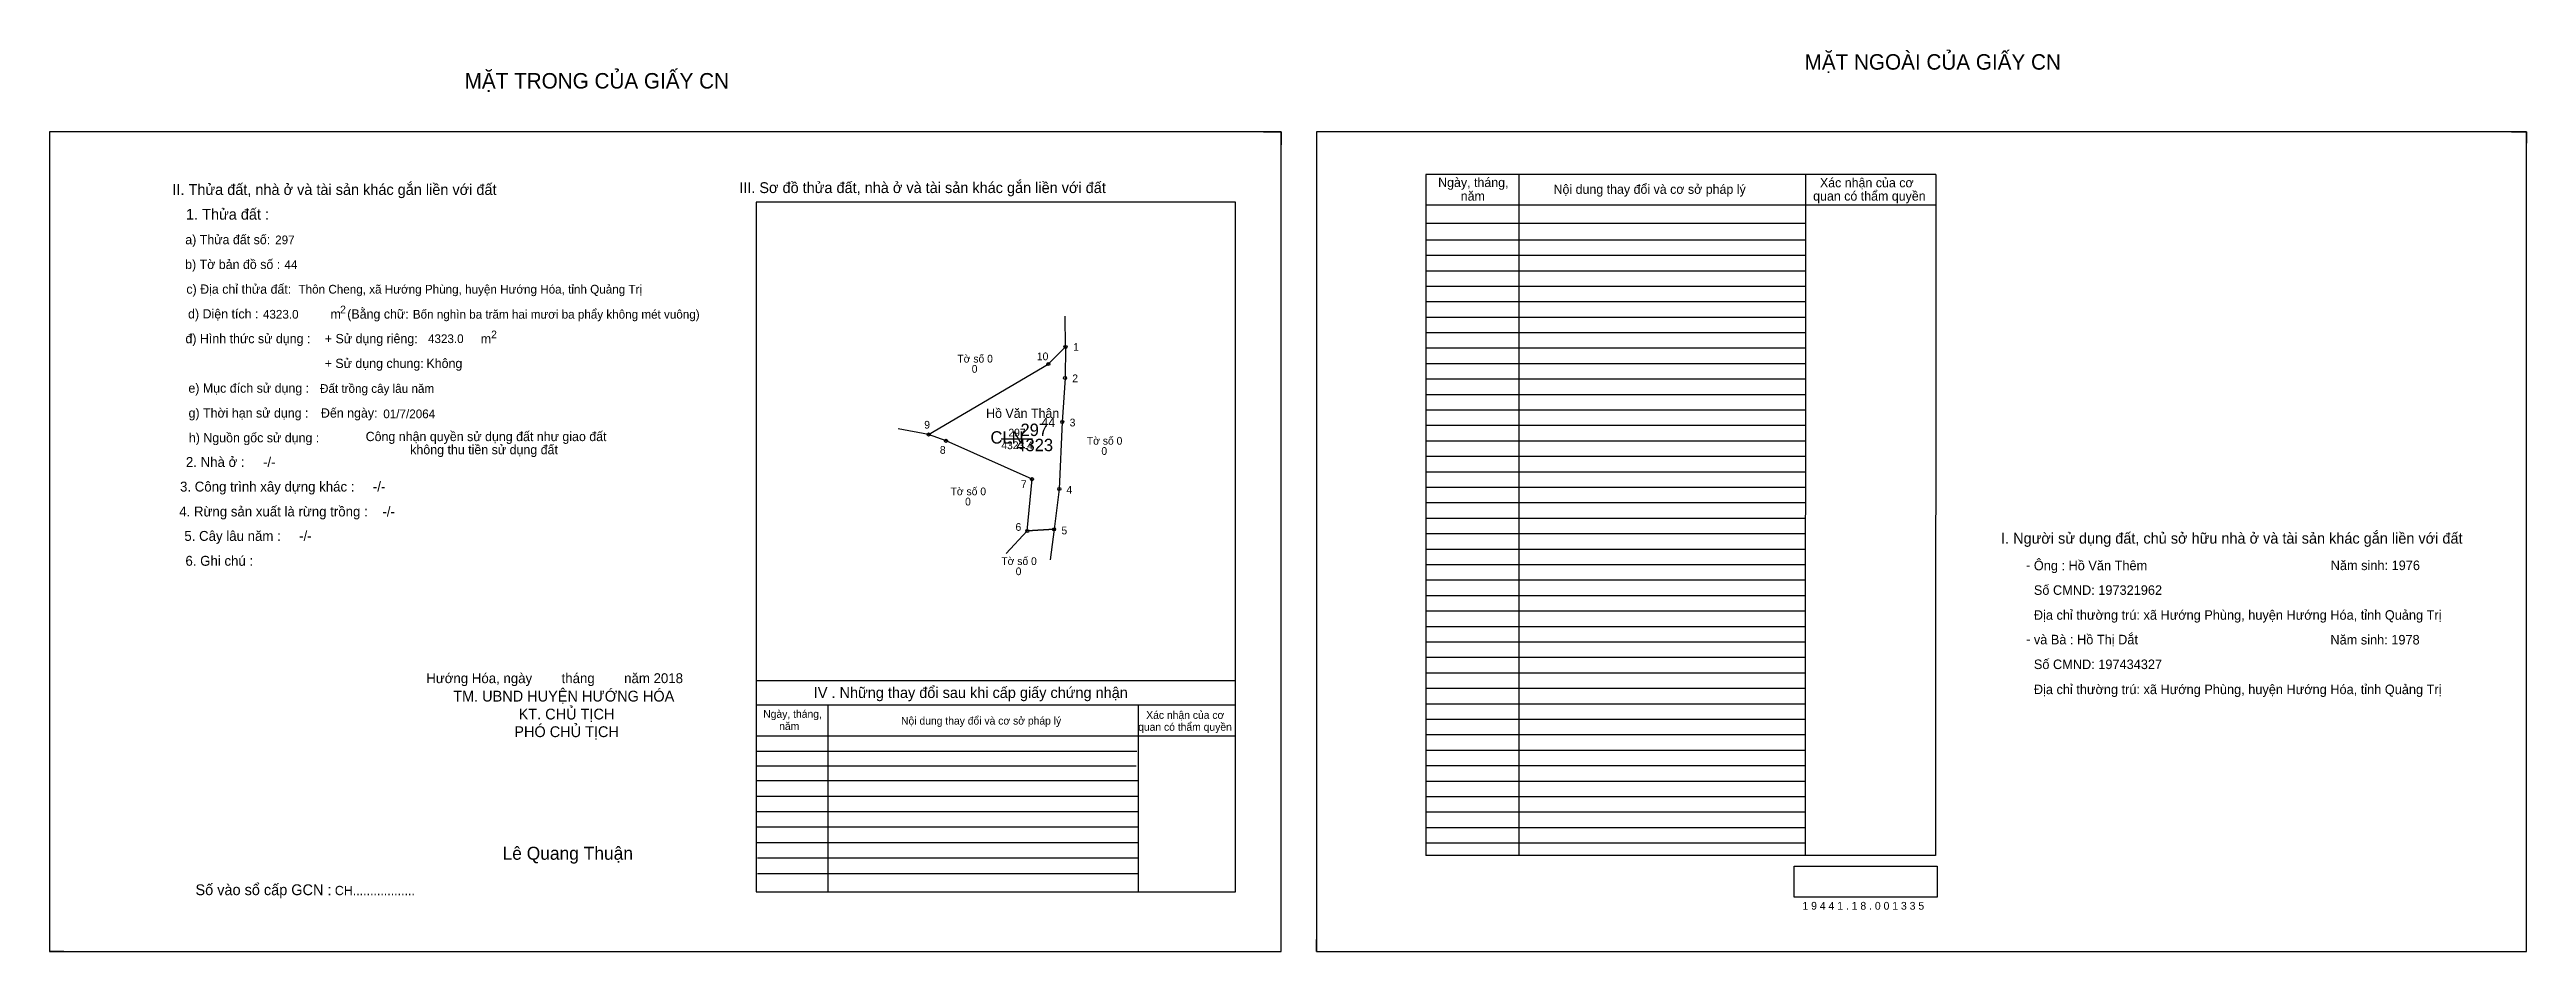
# Model space of a CAD drawing. Extents: x 530417 to 533926, y 1848809 to 1849396.
# Drawn here: x 532325 to 533926, y 1848813 to 1849396 of the extents above.
import ezdxf

# ---------------------------------------------------------------- set-up
doc = ezdxf.new("R2010")
doc.units = 0
for name, color, linetype in [('Default', 7, 'Continuous'), ('Level 10', 7, 'Continuous'), ('Level 11', 7, 'Continuous'), ('Level 13', 7, 'Continuous'), ('Level 2', 7, 'Continuous'), ('Level 27', 7, 'Continuous'), ('Level 3', 7, 'Continuous'), ('Level 36', 7, 'Continuous'), ('Level 4', 7, 'Continuous'), ('Level 5', 7, 'Continuous'), ('Level 55', 7, 'Continuous'), ('Level 6', 7, 'Continuous'), ('Level 7', 7, 'Continuous'), ('Level 8', 7, 'Continuous'), ('Level 9', 7, 'Continuous')]:
    doc.layers.add(name, color=color, linetype=linetype)

msp = doc.modelspace()

# ---------------------------------------------------------------- linework, layer by layer
at = {"layer": 'Level 10'}
for p, q in [((533109.3, 1849343), (533120.7, 1849343)), ((533120.7, 1849343), (533120.7, 1849334.6)), ((533916.1, 1849343), (533925.7, 1849343)), ((533925.7, 1849343), (533925.7, 1849335.6)), ((532956.6, 1849084.9), (532973.9, 1849086)), ((532324.5, 1848820.8), (532324.5, 1848813)), ((532333.7, 1848813), (532324.5, 1848813)), ((533143.5, 1848813), (533143.5, 1848820.8)), ((533143.5, 1848813), (533150.5, 1848813))]:
    msp.add_line(p, q, dxfattribs=at)
for points in [[(532324.5, 1848813), (533120.7, 1848813), (533120.7, 1849343), (532324.5, 1849343)], [(533143.5, 1848813), (533925.7, 1848813), (533925.7, 1849343), (533143.5, 1849343)], [(532973.9, 1849086), (532956.6, 1849084.9), (532959.7, 1849118.4), (532904.1, 1849143.2), (532892.8, 1849147.3), (532970.2, 1849192.8), (532981.3, 1849203.9), (532981, 1849183.8), (532979.2, 1849155.4), (532977.3, 1849112)]]:
    msp.add_lwpolyline(points, close=True, dxfattribs=at)
at = {"layer": 'Level 11'}
for centre in [(532981.3, 1849203.9), (532970.2, 1849192.8), (532981, 1849183.8), (532892.8, 1849147.3), (532979.2, 1849155.4), (532904.1, 1849143.2), (532959.7, 1849118.4), (532977.3, 1849112), (532956.6, 1849084.9), (532973.9, 1849086), (532973.9, 1849086)]:
    msp.add_circle(centre, 1, dxfattribs=at)
at = {"layer": 'Level 27'}
for p, q in [((532981.3, 1849203.9), (532981, 1849223.9)), ((532892.8, 1849147.3), (532873.2, 1849150.9)), ((532956.6, 1849084.9), (532943, 1849070.3)), ((532973.9, 1849086), (532971.4, 1849066.2))]:
    msp.add_line(p, q, dxfattribs=at)
at = {"layer": 'Level 6'}
msp.add_lwpolyline([(533452.4, 1848868.1), (533544.8, 1848868.1), (533544.8, 1848848.2), (533452.4, 1848848.2)], close=True, dxfattribs=at)
at = {"layer": 'Level 7'}
for p, q in [((533459.5, 1849273), (533214.3, 1849273)), ((533459.5, 1849263), (533214.3, 1849263)), ((533459.5, 1849253), (533214.3, 1849253)), ((533459.5, 1849243), (533214.3, 1849243)), ((533459.5, 1849233), (533214.3, 1849233)), ((533459.5, 1849223), (533214.3, 1849223)), ((533459.5, 1849213), (533214.3, 1849213)), ((533459.5, 1849203), (533214.3, 1849203)), ((533459.5, 1849193), (533214.3, 1849193)), ((533459.5, 1849183), (533214.3, 1849183)), ((533459.5, 1849173), (533214.3, 1849173)), ((533459.5, 1849163), (533214.3, 1849163)), ((533459.5, 1849153), (533214.3, 1849153)), ((533459.5, 1849143), (533214.3, 1849143)), ((533459.5, 1849133), (533214.3, 1849133)), ((533459.5, 1849123), (533214.3, 1849123)), ((533459.5, 1849113), (533214.3, 1849113)), ((533459.5, 1849103), (533214.3, 1849103)), ((533459.5, 1849093), (533214.3, 1849093)), ((533459.5, 1849083), (533214.3, 1849083)), ((533459.5, 1849073), (533214.3, 1849073)), ((533459.5, 1849063), (533214.3, 1849063)), ((533459.5, 1849053), (533214.3, 1849053)), ((533459.5, 1849043), (533214.3, 1849043)), ((533459.5, 1849033), (533214.3, 1849033)), ((533459.5, 1849023), (533214.3, 1849023)), ((533459.5, 1849013), (533214.3, 1849013)), ((533459.5, 1849003), (533214.3, 1849003)), ((533459.5, 1848993), (533214.3, 1848993)), ((533459.5, 1848983), (533214.3, 1848983)), ((533459.5, 1848973), (533214.3, 1848973)), ((533459.5, 1848963), (533214.3, 1848963)), ((533027.5, 1848942.3), (532781.3, 1848942.3)), ((533459.5, 1848953), (533214.3, 1848953)), ((533459.5, 1848943), (533214.3, 1848943)), ((533027, 1848932.8), (532781.3, 1848932.8)), ((533028.3, 1848923.3), (532781.3, 1848923.3)), ((533459.5, 1848933), (533214.3, 1848933)), ((533459.5, 1848923), (533214.3, 1848923)), ((533028.3, 1848913.3), (532781.3, 1848913.3)), ((533459.5, 1848913), (533214.3, 1848913)), ((533028.3, 1848903.3), (532781.3, 1848903.3)), ((533028.3, 1848893.3), (532781.3, 1848893.3)), ((533459.5, 1848903), (533214.3, 1848903)), ((533459.5, 1848893), (533214.3, 1848893)), ((533028.3, 1848883.3), (532781.3, 1848883.3)), ((533459.5, 1848883), (533214.3, 1848883)), ((533028.3, 1848873.3), (532782.1, 1848873.3)), ((533028.3, 1848863.3), (532782.1, 1848863.3))]:
    msp.add_line(p, q, dxfattribs=at)
at = {"layer": 'Level 8'}
for p, q in [((533543.9, 1849315.5), (533214.3, 1849315.5)), ((533214.3, 1849315.5), (533214.3, 1848875)), ((533274.3, 1849315.5), (533274.3, 1848875)), ((533459.7, 1849315.3), (533459.5, 1848875)), ((533543.9, 1849315.5), (533543.7, 1848875)), ((533091.3, 1849297.6), (532781.3, 1849297.6)), ((532781.3, 1849297.6), (532781.3, 1848851.6)), ((533091.3, 1848851.6), (533091.3, 1849297.6)), ((533543.9, 1849295.5), (533214.3, 1849295.5)), ((533459.5, 1849283.7), (533214.3, 1849283.7)), ((533091.3, 1848988), (532781.3, 1848988)), ((533091.3, 1848972.3), (532781.3, 1848972.3)), ((532827.6, 1848972.3), (532827.6, 1848851.6)), ((533028.3, 1848972.3), (533028.3, 1848851.6)), ((533091.3, 1848952.3), (532781.3, 1848952.3)), ((533543.7, 1848875), (533214.3, 1848875)), ((532781.3, 1848851.6), (533091.3, 1848851.6))]:
    msp.add_line(p, q, dxfattribs=at)
at = {"layer": 'Level 9'}
msp.add_line((532939.8, 1849144.4), (532959.9, 1849144.4), dxfattribs=at)

# ---------------------------------------------------------------- texts
at = {"layer": 'Default'}
for s, p in [('e) Mục đích sử dụng :', (532414.3, 1849174.3)), ('g) Thời hạn sử dụng :', (532414.4, 1849158.2)), ('Đến ngày:', (532500, 1849158.2)), ('h) Nguồn gốc sử dụng :', (532414.6, 1849142.2)), ('Công nhận quyền sử dụng đất như giao đất', (532528.9, 1849143)), ('không thu tiền sử dụng đất', (532557.7, 1849134.5))]:
    msp.add_text(s, height=6, dxfattribs=at).set_placement(p)
at = {"layer": 'Level 13'}
for s, p in [('297', (532944.4, 1849146)), ('.', (532937.2, 1849141.9)), ('4323.4', (532939.8, 1849137.8))]:
    msp.add_text(s, height=5, dxfattribs=at).set_placement(p)
at = {"layer": 'Level 2'}
msp.add_text('Hồ Văn Thân', height=6, dxfattribs=at).set_placement((532930, 1849158))
at = {"layer": 'Level 3'}
msp.add_text('CLN ', height=8, dxfattribs=at).set_placement((532932.8, 1849141.4))
at = {"layer": 'Level 36'}
for s, p in [('Tờ số 0', (532911.4, 1849193.8)), ('0', (532920.7, 1849187.2)), ('Tờ số 0', (532995.1, 1849140.7)), ('0', (533004.5, 1849134.1)), ('Tờ số 0', (532907, 1849108)), ('0', (532916.4, 1849101.4)), ('Tờ số 0', (532939.8, 1849062.9)), ('0', (532949.1, 1849056.3))]:
    msp.add_text(s, height=5, dxfattribs=at).set_placement(p)
at = {"layer": 'Level 4'}
msp.add_text('297', height=8, dxfattribs=at).set_placement((532952.2, 1849146.3))
at = {"layer": 'Level 5'}
msp.add_text('4323', height=8, dxfattribs=at).set_placement((532949.5, 1849136.5))
at = {"layer": 'Level 55'}
for s, height, p in [('1', 0.8, (532981.1, 1849203.9)), ('0', 0.22, (532981.2, 1849203.7)), ('0', 0.22, (532981.2, 1849203.7)), ('0', 0.22, (532981.2, 1849203.7)), ('10', 0.8, (532969.7, 1849192.8)), ('0', 0.22, (532970.2, 1849192.6)), ('2', 0.8, (532980.7, 1849183.8)), ('0', 0.22, (532980.9, 1849183.6)), ('0', 0.22, (532980.9, 1849183.6)), ('9', 0.8, (532892.6, 1849147.3)), ('0', 0.22, (532892.8, 1849147.1)), ('0', 0.22, (532892.8, 1849147.1)), ('3', 0.8, (532978.9, 1849155.4)), ('0', 0.22, (532979.1, 1849155.2)), ('0', 0.22, (532979.1, 1849155.2)), ('8', 0.8, (532903.9, 1849143.2)), ('0', 0.22, (532904.1, 1849143)), ('7', 0.8, (532959.5, 1849118.4)), ('0', 0.22, (532959.7, 1849118.2)), ('4', 0.8, (532977, 1849112)), ('0', 0.22, (532977.2, 1849111.8)), ('0', 0.22, (532977.2, 1849111.8)), ('6', 0.8, (532956.3, 1849084.9)), ('0', 0.22, (532956.5, 1849084.7)), ('0', 0.22, (532956.5, 1849084.7)), ('0', 0.22, (532956.5, 1849084.7)), ('5', 0.8, (532973.7, 1849086)), ('0', 0.22, (532973.9, 1849085.8)), ('0', 0.22, (532973.9, 1849085.8)), ('0', 0.22, (532973.9, 1849085.8)), ('0', 0.22, (532973.9, 1849085.8))]:
    msp.add_text(s, height=height, dxfattribs=at).set_placement(p)
at = {"layer": 'Level 6'}
for s, height, p in [('297', 5.63, (532470.4, 1849270.3)), ('44', 5.63, (532476.4, 1849254.3)), ('Thôn Cheng, xã Hướng Phùng, huyện Hướng Hóa, tỉnh Quảng Trị', 5.64, (532485.5, 1849238.4)), ('4323.0', 5.63, (532462.5, 1849222.2)), ('Bốn nghìn ba trăm hai mươi ba phẩy không mét vuông)', 5.632, (532559.4, 1849222.2)), ('4323.0', 5.63, (532569.2, 1849206.4)), ('Đất trồng cây lâu năm', 5.64, (532499.4, 1849174.2)), ('01/7/2064', 5.64, (532540.3, 1849157.8)), ('Ông : Hồ Văn Thêm', 6.16, (533607.3, 1849059.5)), ('Năm sinh: 1976', 6.16, (533799.2, 1849059.6)), ('Số CMND: 197321962', 6.16, (533607.3, 1849043.6)), ('Địa chỉ thường trú: xã Hướng Phùng, huyện Hướng Hóa, tỉnh Quảng Trị', 6.16, (533607.3, 1849027.5)), ('và Bà : Hồ Thị Dắt', 6.16, (533607.3, 1849011.6)), ('Năm sinh: 1978', 6.16, (533799, 1849011.5)), ('Số CMND: 197434327', 6.16, (533607.3, 1848995.6)), ('Địa chỉ thường trú: xã Hướng Phùng, huyện Hướng Hóa, tỉnh Quảng Trị', 6.16, (533607.3, 1848979.4)), ('1 9 4 4 1 . 1 8 . 0 0 1 3 3 5', 5.04, (533457.7, 1848840))]:
    msp.add_text(s, height=height, dxfattribs=at).set_placement(p)
at = {"layer": 'Level 7'}
for s, height, p in [('MẶT NGOÀI CỦA GIẤY CN', 10, (533459.1, 1849383.2)), ('MẶT TRONG CỦA GIẤY CN', 10, (532592.9, 1849371)), ('II. Thửa đất, nhà ở và tài sản khác gắn liền với đất', 7, (532404, 1849302.2)), ('III. Sơ đồ thửa đất, nhà ở và tài sản khác gắn liền với đất', 7, (532770.4, 1849303.4)), ('Ngày, tháng,', 6, (533222.2, 1849307.3)), ('Nội dung thay đổi và cơ sở pháp lý', 6, (533296.8, 1849302.9)), ('Xác nhận của cơ', 6, (533469, 1849307.1)), ('1. Thửa đất :', 7, (532412.8, 1849286.2)), ('năm', 6, (533236.8, 1849298.5)), (' quan có thẩm quyền', 6, (533462.4, 1849298.5)), ('a) Thửa đất số:', 6, (532412.3, 1849270.3)), ('b) Tờ bản đồ số :', 6, (532412.2, 1849254.3)), ('c) Địa chỉ thửa đất:', 6, (532413, 1849238.3)), ('d) Diện tích :', 6, (532414.1, 1849222.3)), ('m', 6, (532506.2, 1849222.2)), ('2', 5, (532512.4, 1849225.6)), ('(Bằng chữ:', 6, (532517, 1849222.2)), ('đ) Hình thức sử dụng :', 6, (532412.4, 1849206.3)), ('+ Sử dụng riêng:', 6, (532502.5, 1849206.3)), ('m', 6, (532603.3, 1849206.2)), ('2', 5, (532610, 1849209.5)), ('+ Sử dụng chung:', 6, (532502.4, 1849190.3)), ('Không', 6, (532568.2, 1849190.3)), ('44', 6, (532965.7, 1849152.1)), ('2. Nhà ở :     -/-', 6.4, (532412.7, 1849126.3)), ('3. Công trình xây dựng khác :     -/-', 6.4, (532408.9, 1849110.4)), ('4. Rừng sản xuất là rừng trồng :    -/-', 6.4, (532408.4, 1849094.3)), ('5. Cây lâu năm :     -/-', 6.4, (532411.7, 1849078.5)), ('I. Người sử dụng đất, chủ sở hữu nhà ở và tài sản khác gắn liền với đất', 7, (533586.1, 1849076.7)), ('6. Ghi chú :', 6.4, (532412.4, 1849062.4)), ('-', 6.4, (533602.2, 1849059.7)), ('-', 6.4, (533602.3, 1849011.8)), ('Hướng Hóa, ngày        tháng        năm 2018', 6.4, (532568.1, 1848986.5)), ('TM. UBND HUYỆN HƯỚNG HÓA', 7, (532585.5, 1848974.6)), ('KT. CHỦ TỊCH', 7, (532627.8, 1848963)), ('IV . Những thay đổi sau khi cấp giấy chứng nhận', 7, (532818.6, 1848976.9)), ('PHÓ CHỦ TỊCH', 7, (532625, 1848951.6)), ('Ngày, tháng,', 5, (532785.9, 1848964.1)), ('năm', 5, (532796.2, 1848956.2)), ('Nội dung thay đổi và cơ sở pháp lý', 5, (532875, 1848959.7)), (' quan có thẩm quyền', 5, (533026.4, 1848955.7)), ('Xác nhận của cơ', 5, (533033.5, 1848963.4)), ('Lê Quang Thuận', 8.4, (532617.4, 1848872.3)), ('Số vào sổ cấp GCN :', 7, (532418.9, 1848849.4)), ('CH..................', 6, (532509, 1848849.4))]:
    msp.add_text(s, height=height, dxfattribs=at).set_placement(p)
at = {"layer": 'Level 9'}
for s, p in [('10', (532962.8, 1849195.3)), ('1', (532986.3, 1849201.4)), ('2', (532985.7, 1849181.1)), ('9', (532890, 1849151.1)), ('3', (532984, 1849152.5)), ('8', (532900.1, 1849134.8)), ('7', (532952.5, 1849112.7)), ('4', (532981.9, 1849109)), ('6', (532949, 1849085)), ('5', (532978.7, 1849082.7))]:
    msp.add_text(s, height=5, dxfattribs=at).set_placement(p)

doc.saveas('drawing.dxf')
